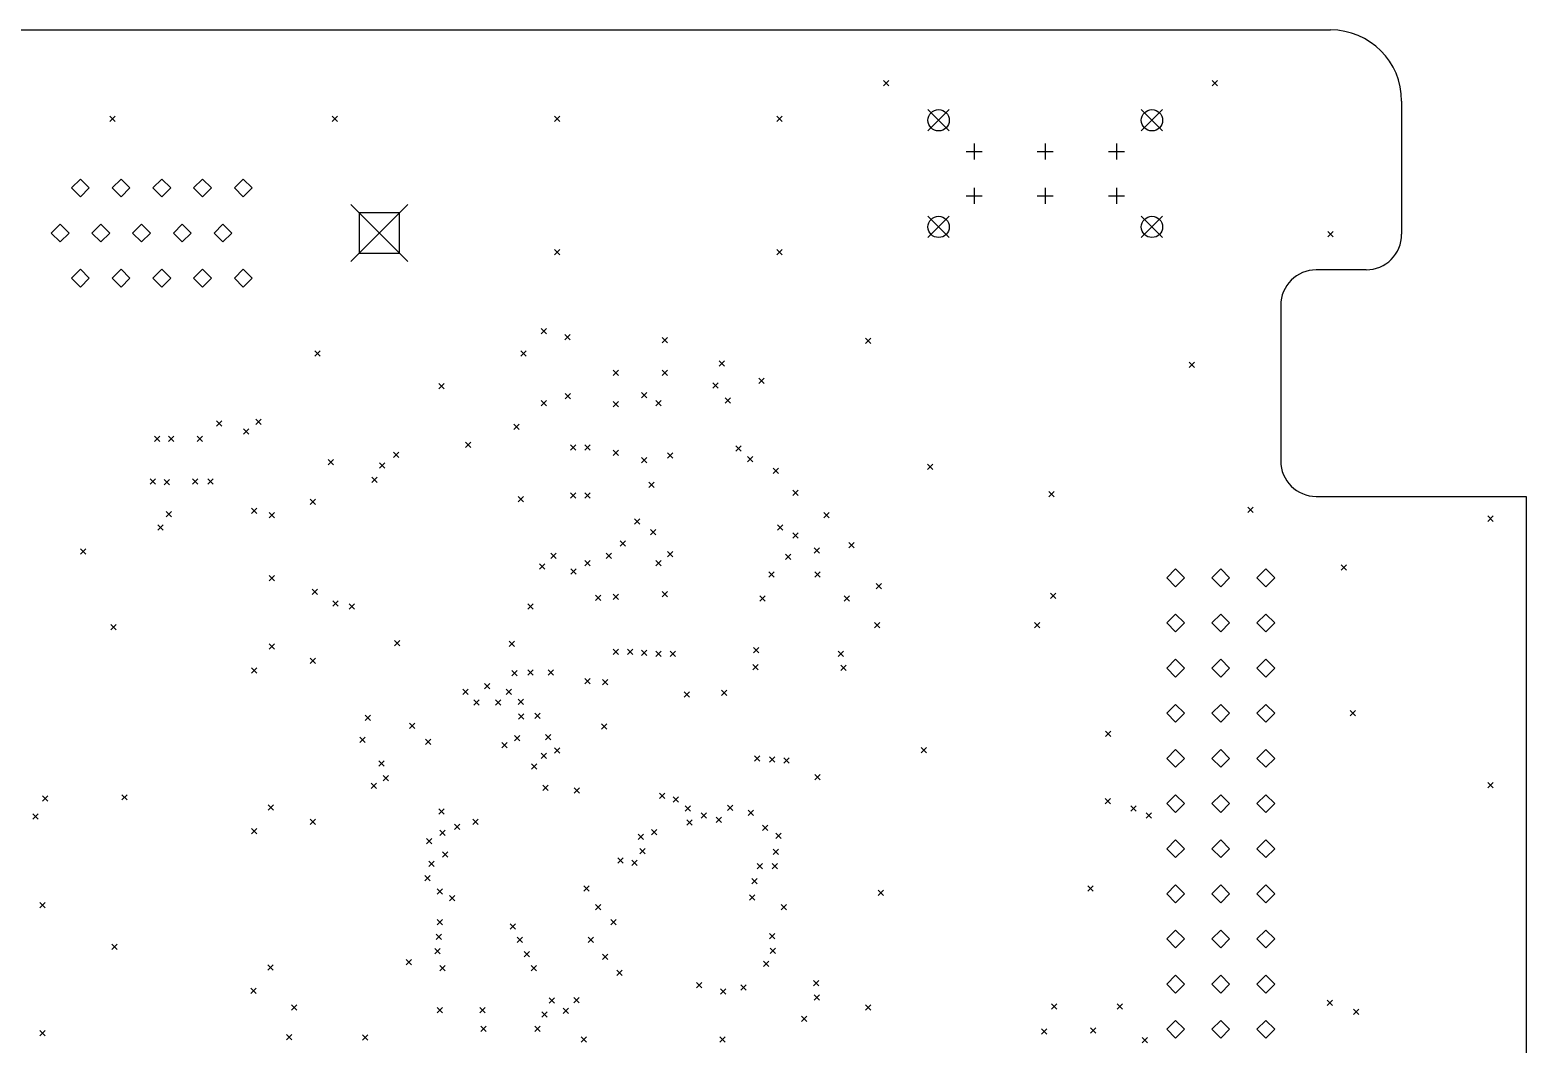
# Model space of a CAD drawing. Extents: x 2.48 to 9.13, y -6.97 to -1.38.
# Drawn here: x 5.821 to 9.134, y -3.625 to -1.378 of the extents above; entities that cross this region are included whole.
import ezdxf

# ---------------------------------------------------------------- set-up
doc = ezdxf.new("R2010")
doc.units = 0
doc.header["$MEASUREMENT"] = 0
doc.layers.add('BLACK', color=7, linetype='CONTINUOUS')

msp = doc.modelspace()

# ---------------------------------------------------------------- linework, layer by layer
at = {"layer": 'BLACK', "linetype": 'CONTINUOUS'}
for p, q in [((2.71654, -1.37795), (8.70079, -1.37795)), ((7.71063, -1.49016), (7.72244, -1.50197)), ((7.72244, -1.49016), (7.71063, -1.50197)), ((8.43898, -1.49016), (8.45079, -1.50197)), ((8.45079, -1.49016), (8.43898, -1.50197)), ((7.80935, -1.55443), (7.85659, -1.60167)), ((7.85659, -1.55443), (7.80935, -1.60167)), ((8.28179, -1.55443), (8.32904, -1.60167)), ((8.32904, -1.55443), (8.28179, -1.60167)), ((8.85827, -1.53543), (8.85827, -1.83071)), ((5.99803, -1.5689), (6.00984, -1.58071)), ((6.00984, -1.5689), (5.99803, -1.58071)), ((6.49016, -1.5689), (6.50197, -1.58071)), ((6.50197, -1.5689), (6.49016, -1.58071)), ((6.98228, -1.5689), (6.99409, -1.58071)), ((6.99409, -1.5689), (6.98228, -1.58071)), ((7.47441, -1.5689), (7.48622, -1.58071)), ((7.48622, -1.5689), (7.47441, -1.58071)), ((7.894, -1.64695), (7.92943, -1.64695)), ((7.91171, -1.62923), (7.91171, -1.66467)), ((8.05148, -1.64695), (8.08691, -1.64695)), ((8.06919, -1.62923), (8.06919, -1.66467)), ((8.20896, -1.64695), (8.24439, -1.64695)), ((8.22667, -1.62923), (8.22667, -1.66467)), ((5.93248, -1.70827), (5.9128, -1.72795)), ((5.95217, -1.72795), (5.93248, -1.70827)), ((6.02264, -1.70827), (6.00295, -1.72795)), ((6.04232, -1.72795), (6.02264, -1.70827)), ((6.1128, -1.70827), (6.09311, -1.72795)), ((6.13248, -1.72795), (6.1128, -1.70827)), ((6.20295, -1.70827), (6.18327, -1.72795)), ((6.22264, -1.72795), (6.20295, -1.70827)), ((6.29311, -1.70827), (6.27343, -1.72795)), ((6.3128, -1.72795), (6.29311, -1.70827)), ((5.9128, -1.72795), (5.93248, -1.74764)), ((5.93248, -1.74764), (5.95217, -1.72795)), ((6.00295, -1.72795), (6.02264, -1.74764)), ((6.02264, -1.74764), (6.04232, -1.72795)), ((6.09311, -1.72795), (6.1128, -1.74764)), ((6.1128, -1.74764), (6.13248, -1.72795)), ((6.18327, -1.72795), (6.20295, -1.74764)), ((6.20295, -1.74764), (6.22264, -1.72795)), ((6.27343, -1.72795), (6.29311, -1.74764)), ((6.29311, -1.74764), (6.3128, -1.72795)), ((7.894, -1.74537), (7.92943, -1.74537)), ((7.91171, -1.72766), (7.91171, -1.76309)), ((8.05148, -1.74537), (8.08691, -1.74537)), ((8.06919, -1.72766), (8.06919, -1.76309)), ((8.20896, -1.74537), (8.24439, -1.74537)), ((8.22667, -1.72766), (8.22667, -1.76309)), ((6.5313, -1.76496), (6.65728, -1.89094)), ((6.65728, -1.76496), (6.5313, -1.89094)), ((6.63883, -1.78341), (6.54975, -1.78341)), ((6.54975, -1.78341), (6.54975, -1.8725)), ((6.63883, -1.8725), (6.63883, -1.78341)), ((5.8876, -1.80827), (5.86791, -1.82795)), ((5.90728, -1.82795), (5.8876, -1.80827)), ((5.97776, -1.80827), (5.95807, -1.82795)), ((5.99744, -1.82795), (5.97776, -1.80827)), ((6.06791, -1.80827), (6.04823, -1.82795)), ((6.0876, -1.82795), (6.06791, -1.80827)), ((6.15807, -1.80827), (6.13839, -1.82795)), ((6.17776, -1.82795), (6.15807, -1.80827)), ((6.24823, -1.80827), (6.22854, -1.82795)), ((6.26791, -1.82795), (6.24823, -1.80827)), ((7.80935, -1.79065), (7.85659, -1.83789)), ((7.85659, -1.79065), (7.80935, -1.83789)), ((8.28179, -1.79065), (8.32904, -1.83789)), ((8.32904, -1.79065), (8.28179, -1.83789)), ((5.86791, -1.82795), (5.8876, -1.84764)), ((5.8876, -1.84764), (5.90728, -1.82795)), ((5.95807, -1.82795), (5.97776, -1.84764)), ((5.97776, -1.84764), (5.99744, -1.82795)), ((6.04823, -1.82795), (6.06791, -1.84764)), ((6.06791, -1.84764), (6.0876, -1.82795)), ((6.13839, -1.82795), (6.15807, -1.84764)), ((6.15807, -1.84764), (6.17776, -1.82795)), ((6.22854, -1.82795), (6.24823, -1.84764)), ((6.24823, -1.84764), (6.26791, -1.82795)), ((8.69488, -1.8248), (8.70669, -1.83661)), ((8.70669, -1.8248), (8.69488, -1.83661)), ((6.54975, -1.8725), (6.63883, -1.8725)), ((6.98228, -1.86417), (6.99409, -1.87598)), ((6.99409, -1.86417), (6.98228, -1.87598)), ((7.47441, -1.86417), (7.48622, -1.87598)), ((7.48622, -1.86417), (7.47441, -1.87598)), ((5.93248, -1.90827), (5.9128, -1.92795)), ((5.95217, -1.92795), (5.93248, -1.90827)), ((6.02264, -1.90827), (6.00295, -1.92795)), ((6.04232, -1.92795), (6.02264, -1.90827)), ((6.1128, -1.90827), (6.09311, -1.92795)), ((6.13248, -1.92795), (6.1128, -1.90827)), ((6.20295, -1.90827), (6.18327, -1.92795)), ((6.22264, -1.92795), (6.20295, -1.90827)), ((6.29311, -1.90827), (6.27343, -1.92795)), ((6.3128, -1.92795), (6.29311, -1.90827)), ((8.77953, -1.90945), (8.66929, -1.90945)), ((5.9128, -1.92795), (5.93248, -1.94764)), ((5.93248, -1.94764), (5.95217, -1.92795)), ((6.00295, -1.92795), (6.02264, -1.94764)), ((6.02264, -1.94764), (6.04232, -1.92795)), ((6.09311, -1.92795), (6.1128, -1.94764)), ((6.1128, -1.94764), (6.13248, -1.92795)), ((6.18327, -1.92795), (6.20295, -1.94764)), ((6.20295, -1.94764), (6.22264, -1.92795)), ((6.27343, -1.92795), (6.29311, -1.94764)), ((6.29311, -1.94764), (6.3128, -1.92795)), ((8.59055, -1.98819), (8.59055, -2.33268)), ((6.95276, -2.03939), (6.96457, -2.0512)), ((6.96457, -2.03939), (6.95276, -2.0512)), ((7.00517, -2.0525), (7.01698, -2.06431)), ((7.01698, -2.0525), (7.00517, -2.06431)), ((7.22047, -2.05906), (7.23228, -2.07087)), ((7.23228, -2.05906), (7.22047, -2.07087)), ((7.67126, -2.06102), (7.68307, -2.07283)), ((7.68307, -2.06102), (7.67126, -2.07283)), ((6.45177, -2.08858), (6.46358, -2.10039)), ((6.46358, -2.08858), (6.45177, -2.10039)), ((6.90748, -2.08858), (6.91929, -2.10039)), ((6.91929, -2.08858), (6.90748, -2.10039)), ((7.34669, -2.11099), (7.3585, -2.1228)), ((7.3585, -2.11099), (7.34669, -2.1228)), ((8.3878, -2.11417), (8.39961, -2.12598)), ((8.39961, -2.11417), (8.3878, -2.12598)), ((7.1122, -2.13189), (7.12402, -2.1437)), ((7.12402, -2.13189), (7.1122, -2.1437)), ((7.22047, -2.13187), (7.23228, -2.14368)), ((7.23228, -2.13187), (7.22047, -2.14368)), ((7.43504, -2.14923), (7.44685, -2.16104)), ((7.44685, -2.14923), (7.43504, -2.16104)), ((6.72638, -2.16142), (6.73819, -2.17323)), ((6.73819, -2.16142), (6.72638, -2.17323)), ((7.00591, -2.18305), (7.01772, -2.19486)), ((7.01772, -2.18305), (7.00591, -2.19486)), ((7.1752, -2.1811), (7.18701, -2.19291)), ((7.18701, -2.1811), (7.1752, -2.19291)), ((7.33268, -2.15945), (7.34449, -2.17126)), ((7.34449, -2.15945), (7.33268, -2.17126)), ((6.95276, -2.19882), (6.96457, -2.21063)), ((6.96457, -2.19882), (6.95276, -2.21063)), ((7.1122, -2.20079), (7.12402, -2.2126)), ((7.12402, -2.20079), (7.1122, -2.2126)), ((7.20669, -2.19882), (7.2185, -2.21063)), ((7.2185, -2.19882), (7.20669, -2.21063)), ((7.36024, -2.19291), (7.37205, -2.20472)), ((7.37205, -2.19291), (7.36024, -2.20472)), ((6.23425, -2.24409), (6.24606, -2.25591)), ((6.24606, -2.24409), (6.23425, -2.25591)), ((6.32087, -2.24006), (6.33268, -2.25187)), ((6.33268, -2.24006), (6.32087, -2.25187)), ((6.89222, -2.25148), (6.90404, -2.26329)), ((6.90404, -2.25148), (6.89222, -2.26329)), ((6.09646, -2.27756), (6.10827, -2.28937)), ((6.10827, -2.27756), (6.09646, -2.28937)), ((6.12795, -2.27758), (6.13976, -2.28939)), ((6.13976, -2.27758), (6.12795, -2.28939)), ((6.19096, -2.27758), (6.20278, -2.28939)), ((6.20278, -2.27758), (6.19096, -2.28939)), ((6.29331, -2.26181), (6.30512, -2.27362)), ((6.30512, -2.26181), (6.29331, -2.27362)), ((6.62598, -2.31299), (6.6378, -2.3248)), ((6.6378, -2.31299), (6.62598, -2.3248)), ((6.78543, -2.29134), (6.79724, -2.30315)), ((6.79724, -2.29134), (6.78543, -2.30315)), ((7.01772, -2.29724), (7.02953, -2.30906)), ((7.02953, -2.29724), (7.01772, -2.30906)), ((7.04919, -2.29724), (7.061, -2.30906)), ((7.061, -2.29724), (7.04919, -2.30906)), ((7.1122, -2.30906), (7.12402, -2.32087)), ((7.12402, -2.30906), (7.1122, -2.32087)), ((7.23228, -2.31496), (7.24409, -2.32677)), ((7.24409, -2.31496), (7.23228, -2.32677)), ((7.38386, -2.29921), (7.39567, -2.31102)), ((7.39567, -2.29921), (7.38386, -2.31102)), ((6.4813, -2.32972), (6.49311, -2.34154)), ((6.49311, -2.32972), (6.4813, -2.34154)), ((6.59449, -2.33661), (6.6063, -2.34843)), ((6.6063, -2.33661), (6.59449, -2.34843)), ((7.1752, -2.32482), (7.18701, -2.33663)), ((7.18701, -2.32482), (7.1752, -2.33663)), ((7.40945, -2.32281), (7.42126, -2.33463)), ((7.42126, -2.32281), (7.40945, -2.33463)), ((7.46645, -2.34851), (7.47826, -2.36032)), ((7.47826, -2.34851), (7.46645, -2.36032)), ((7.80807, -2.33957), (7.81988, -2.35138)), ((7.81988, -2.33957), (7.80807, -2.35138)), ((6.0867, -2.37205), (6.09851, -2.38386)), ((6.09851, -2.37205), (6.0867, -2.38386)), ((6.11811, -2.37402), (6.12992, -2.38583)), ((6.12992, -2.37402), (6.11811, -2.38583)), ((6.1811, -2.37205), (6.19291, -2.38386)), ((6.19291, -2.37205), (6.1811, -2.38386)), ((6.21457, -2.37205), (6.22638, -2.38386)), ((6.22638, -2.37205), (6.21457, -2.38386)), ((6.57779, -2.36906), (6.58961, -2.38087)), ((6.58961, -2.36906), (6.57779, -2.38087)), ((7.19094, -2.37992), (7.20276, -2.39173)), ((7.20276, -2.37992), (7.19094, -2.39173)), ((6.44094, -2.41732), (6.45276, -2.42913)), ((6.45276, -2.41732), (6.44094, -2.42913)), ((6.90157, -2.41142), (6.91339, -2.42323)), ((6.91339, -2.41142), (6.90157, -2.42323)), ((7.01772, -2.40352), (7.02953, -2.41533)), ((7.02953, -2.40352), (7.01772, -2.41533)), ((7.04919, -2.40352), (7.061, -2.41533)), ((7.061, -2.40352), (7.04919, -2.41533)), ((7.50984, -2.39764), (7.52165, -2.40945)), ((7.52165, -2.39764), (7.50984, -2.40945)), ((8.077, -2.40081), (8.08881, -2.41262)), ((8.08881, -2.40081), (8.077, -2.41262)), ((8.66929, -2.41142), (9.13386, -2.41142)), ((9.13386, -2.41142), (9.13386, -4.87205)), ((6.12215, -2.4449), (6.13396, -2.45671)), ((6.13396, -2.4449), (6.12215, -2.45671)), ((6.31102, -2.43701), (6.32283, -2.44882)), ((6.32283, -2.43701), (6.31102, -2.44882)), ((6.35039, -2.44685), (6.3622, -2.45866)), ((6.3622, -2.44685), (6.35039, -2.45866)), ((7.57874, -2.44685), (7.59055, -2.45866)), ((7.59055, -2.44685), (7.57874, -2.45866)), ((8.51772, -2.43504), (8.52953, -2.44685)), ((8.52953, -2.43504), (8.51772, -2.44685)), ((6.10433, -2.47441), (6.11614, -2.48622)), ((6.11614, -2.47441), (6.10433, -2.48622)), ((7.15945, -2.46067), (7.17126, -2.47248)), ((7.17126, -2.46067), (7.15945, -2.47248)), ((7.1949, -2.48427), (7.20671, -2.49608)), ((7.20671, -2.48427), (7.1949, -2.49608)), ((7.47638, -2.47441), (7.48819, -2.48622)), ((7.48819, -2.47441), (7.47638, -2.48622)), ((9.04921, -2.45472), (9.06102, -2.46654)), ((9.06102, -2.45472), (9.04921, -2.46654)), ((7.12795, -2.50984), (7.13976, -2.52165)), ((7.13976, -2.50984), (7.12795, -2.52165)), ((7.50986, -2.49208), (7.52167, -2.50389)), ((7.52167, -2.49208), (7.50986, -2.50389)), ((7.63386, -2.51378), (7.64567, -2.52559)), ((7.64567, -2.51378), (7.63386, -2.52559)), ((5.93307, -2.52756), (5.94488, -2.53937)), ((5.94488, -2.52756), (5.93307, -2.53937)), ((6.97441, -2.5374), (6.98622, -2.54921)), ((6.98622, -2.5374), (6.97441, -2.54921)), ((7.09646, -2.5374), (7.10827, -2.54921)), ((7.10827, -2.5374), (7.09646, -2.54921)), ((7.23224, -2.533), (7.24406, -2.54481)), ((7.24406, -2.533), (7.23224, -2.54481)), ((7.49409, -2.53937), (7.50591, -2.55118)), ((7.50591, -2.53937), (7.49409, -2.55118)), ((7.55707, -2.52559), (7.56888, -2.5374)), ((7.56888, -2.52559), (7.55707, -2.5374)), ((6.94882, -2.56102), (6.96063, -2.57283)), ((6.96063, -2.56102), (6.94882, -2.57283)), ((7.01866, -2.57181), (7.03047, -2.58362)), ((7.03047, -2.57181), (7.01866, -2.58362)), ((7.04921, -2.55311), (7.06102, -2.56492)), ((7.06102, -2.55311), (7.04921, -2.56492)), ((7.20669, -2.55315), (7.2185, -2.56496)), ((7.2185, -2.55315), (7.20669, -2.56496)), ((7.45669, -2.57874), (7.4685, -2.59055)), ((7.4685, -2.57874), (7.45669, -2.59055)), ((7.55906, -2.57874), (7.57087, -2.59055)), ((7.57087, -2.57874), (7.55906, -2.59055)), ((8.35768, -2.57205), (8.33799, -2.59173)), ((8.37736, -2.59173), (8.35768, -2.57205)), ((8.45768, -2.57205), (8.43799, -2.59173)), ((8.47736, -2.59173), (8.45768, -2.57205)), ((8.55768, -2.57205), (8.53799, -2.59173)), ((8.57736, -2.59173), (8.55768, -2.57205)), ((8.72441, -2.56299), (8.73622, -2.5748)), ((8.73622, -2.56299), (8.72441, -2.5748)), ((6.35039, -2.58661), (6.3622, -2.59843)), ((6.3622, -2.58661), (6.35039, -2.59843)), ((6.44587, -2.61713), (6.45768, -2.62894)), ((6.45768, -2.61713), (6.44587, -2.62894)), ((7.69488, -2.60433), (7.70669, -2.61614)), ((7.70669, -2.60433), (7.69488, -2.61614)), ((8.33799, -2.59173), (8.35768, -2.61142)), ((8.35768, -2.61142), (8.37736, -2.59173)), ((8.43799, -2.59173), (8.45768, -2.61142)), ((8.45768, -2.61142), (8.47736, -2.59173)), ((8.53799, -2.59173), (8.55768, -2.61142)), ((8.55768, -2.61142), (8.57736, -2.59173)), ((6.49114, -2.64272), (6.50295, -2.65453)), ((6.50295, -2.64272), (6.49114, -2.65453)), ((6.52756, -2.64961), (6.53937, -2.66142)), ((6.53937, -2.64961), (6.52756, -2.66142)), ((6.92323, -2.64961), (6.93504, -2.66142)), ((6.93504, -2.64961), (6.92323, -2.66142)), ((7.07283, -2.6299), (7.08465, -2.64171)), ((7.08465, -2.6299), (7.07283, -2.64171)), ((7.1122, -2.62795), (7.12402, -2.63976)), ((7.12402, -2.62795), (7.1122, -2.63976)), ((7.22047, -2.62205), (7.23228, -2.63386)), ((7.23228, -2.62205), (7.22047, -2.63386)), ((7.43701, -2.63189), (7.44882, -2.6437)), ((7.44882, -2.63189), (7.43701, -2.6437)), ((7.62402, -2.63189), (7.63583, -2.6437)), ((7.63583, -2.63189), (7.62402, -2.6437)), ((8.08071, -2.62598), (8.09252, -2.6378)), ((8.09252, -2.62598), (8.08071, -2.6378)), ((8.35768, -2.67205), (8.33799, -2.69173)), ((8.37736, -2.69173), (8.35768, -2.67205)), ((8.45768, -2.67205), (8.43799, -2.69173)), ((8.47736, -2.69173), (8.45768, -2.67205)), ((8.55768, -2.67205), (8.53799, -2.69173)), ((8.57736, -2.69173), (8.55768, -2.67205)), ((6, -2.69488), (6.01181, -2.70669)), ((6.01181, -2.69488), (6, -2.70669)), ((7.69094, -2.69094), (7.70276, -2.70276)), ((7.70276, -2.69094), (7.69094, -2.70276)), ((8.04528, -2.69094), (8.05709, -2.70276)), ((8.05709, -2.69094), (8.04528, -2.70276)), ((8.33799, -2.69173), (8.35768, -2.71142)), ((8.35768, -2.71142), (8.37736, -2.69173)), ((8.43799, -2.69173), (8.45768, -2.71142)), ((8.45768, -2.71142), (8.47736, -2.69173)), ((8.53799, -2.69173), (8.55768, -2.71142)), ((8.55768, -2.71142), (8.57736, -2.69173)), ((6.35039, -2.73819), (6.3622, -2.75)), ((6.3622, -2.73819), (6.35039, -2.75)), ((6.62795, -2.73031), (6.63976, -2.74213)), ((6.63976, -2.73031), (6.62795, -2.74213)), ((6.88189, -2.73228), (6.8937, -2.7441)), ((6.8937, -2.73228), (6.88189, -2.7441)), ((7.11229, -2.74987), (7.12411, -2.76169)), ((7.12411, -2.74987), (7.11229, -2.76169)), ((7.14379, -2.74987), (7.1556, -2.76169)), ((7.1556, -2.74987), (7.14379, -2.76169)), ((7.42323, -2.74606), (7.43504, -2.75787)), ((7.43504, -2.74606), (7.42323, -2.75787)), ((6.44094, -2.76969), (6.45276, -2.7815)), ((6.45276, -2.76969), (6.44094, -2.7815)), ((7.1752, -2.75197), (7.18701, -2.76378)), ((7.18701, -2.75197), (7.1752, -2.76378)), ((7.20669, -2.75394), (7.2185, -2.76575)), ((7.2185, -2.75394), (7.20669, -2.76575)), ((7.23819, -2.75394), (7.25, -2.76575)), ((7.25, -2.75394), (7.23819, -2.76575)), ((7.61051, -2.75446), (7.62233, -2.76627)), ((7.62233, -2.75446), (7.61051, -2.76627)), ((8.35768, -2.77205), (8.33799, -2.79173)), ((8.37736, -2.79173), (8.35768, -2.77205)), ((8.45768, -2.77205), (8.43799, -2.79173)), ((8.47736, -2.79173), (8.45768, -2.77205)), ((8.55768, -2.77205), (8.53799, -2.79173)), ((8.57736, -2.79173), (8.55768, -2.77205)), ((6.31102, -2.79134), (6.32283, -2.80315)), ((6.32283, -2.79134), (6.31102, -2.80315)), ((6.8878, -2.79724), (6.89961, -2.80906)), ((6.89961, -2.79724), (6.8878, -2.80906)), ((6.92323, -2.79528), (6.93504, -2.80709)), ((6.93504, -2.79528), (6.92323, -2.80709)), ((6.96854, -2.79522), (6.98035, -2.80703)), ((6.98035, -2.79522), (6.96854, -2.80703)), ((7.04921, -2.81496), (7.06102, -2.82677)), ((7.06102, -2.81496), (7.04921, -2.82677)), ((7.42126, -2.78346), (7.43307, -2.79528)), ((7.43307, -2.78346), (7.42126, -2.79528)), ((7.61614, -2.78543), (7.62795, -2.79724)), ((7.62795, -2.78543), (7.61614, -2.79724)), ((8.33799, -2.79173), (8.35768, -2.81142)), ((8.35768, -2.81142), (8.37736, -2.79173)), ((8.43799, -2.79173), (8.45768, -2.81142)), ((8.45768, -2.81142), (8.47736, -2.79173)), ((8.53799, -2.79173), (8.55768, -2.81142)), ((8.55768, -2.81142), (8.57736, -2.79173)), ((6.77953, -2.83858), (6.79134, -2.85039)), ((6.79134, -2.83858), (6.77953, -2.85039)), ((6.82704, -2.82558), (6.83885, -2.83739)), ((6.83885, -2.82558), (6.82704, -2.83739)), ((6.87502, -2.83858), (6.88683, -2.85039)), ((6.88683, -2.83858), (6.87502, -2.85039)), ((7.08869, -2.81693), (7.1005, -2.82874)), ((7.1005, -2.81693), (7.08869, -2.82874)), ((7.26969, -2.84449), (7.2815, -2.8563)), ((7.2815, -2.84449), (7.26969, -2.8563)), ((7.35236, -2.84055), (7.36417, -2.85236)), ((7.36417, -2.84055), (7.35236, -2.85236)), ((6.80344, -2.86207), (6.81525, -2.87388)), ((6.81525, -2.86207), (6.80344, -2.87388)), ((6.85142, -2.86207), (6.86323, -2.87388)), ((6.86323, -2.86207), (6.85142, -2.87388)), ((6.90157, -2.86024), (6.91339, -2.87205)), ((6.91339, -2.86024), (6.90157, -2.87205)), ((8.35768, -2.87205), (8.33799, -2.89173)), ((8.37736, -2.89173), (8.35768, -2.87205)), ((8.45768, -2.87205), (8.43799, -2.89173)), ((8.47736, -2.89173), (8.45768, -2.87205)), ((8.55768, -2.87205), (8.53799, -2.89173)), ((8.57736, -2.89173), (8.55768, -2.87205)), ((6.56299, -2.89567), (6.5748, -2.90748)), ((6.5748, -2.89567), (6.56299, -2.90748)), ((6.66142, -2.91339), (6.67323, -2.9252)), ((6.67323, -2.91339), (6.66142, -2.9252)), ((6.90252, -2.89267), (6.91433, -2.90448)), ((6.91433, -2.89267), (6.90252, -2.90448)), ((6.93889, -2.89166), (6.9507, -2.90347)), ((6.9507, -2.89166), (6.93889, -2.90347)), ((7.08677, -2.91512), (7.09858, -2.92693)), ((7.09858, -2.91512), (7.08677, -2.92693)), ((8.33799, -2.89173), (8.35768, -2.91142)), ((8.35768, -2.91142), (8.37736, -2.89173)), ((8.43799, -2.89173), (8.45768, -2.91142)), ((8.45768, -2.91142), (8.47736, -2.89173)), ((8.53799, -2.89173), (8.55768, -2.91142)), ((8.55768, -2.91142), (8.57736, -2.89173)), ((8.74409, -2.88583), (8.75591, -2.89764)), ((8.75591, -2.88583), (8.74409, -2.89764)), ((6.55118, -2.94488), (6.56299, -2.95669)), ((6.56299, -2.94488), (6.55118, -2.95669)), ((6.8937, -2.94073), (6.90551, -2.95255)), ((6.90551, -2.94073), (6.8937, -2.95255)), ((6.9626, -2.93896), (6.97441, -2.95077)), ((6.97441, -2.93896), (6.9626, -2.95077)), ((8.20276, -2.9311), (8.21457, -2.94291)), ((8.21457, -2.9311), (8.20276, -2.94291)), ((6.69685, -2.94882), (6.70866, -2.96063)), ((6.70866, -2.94882), (6.69685, -2.96063)), ((6.86605, -2.95669), (6.87786, -2.9685)), ((6.87786, -2.95669), (6.86605, -2.9685)), ((6.95276, -2.98031), (6.96457, -2.99213)), ((6.96457, -2.98031), (6.95276, -2.99213)), ((6.98228, -2.96837), (6.99409, -2.98018)), ((6.99409, -2.96837), (6.98228, -2.98018)), ((7.79409, -2.96739), (7.80591, -2.9792)), ((7.80591, -2.96739), (7.79409, -2.9792)), ((8.35768, -2.97205), (8.33799, -2.99173)), ((8.37736, -2.99173), (8.35768, -2.97205)), ((8.45768, -2.97205), (8.43799, -2.99173)), ((8.47736, -2.99173), (8.45768, -2.97205)), ((8.55768, -2.97205), (8.53799, -2.99173)), ((8.57736, -2.99173), (8.55768, -2.97205)), ((6.59325, -2.9973), (6.60506, -3.00911)), ((6.60506, -2.9973), (6.59325, -3.00911)), ((6.9311, -3.00394), (6.94291, -3.01575)), ((6.94291, -3.00394), (6.9311, -3.01575)), ((7.4252, -2.98622), (7.43701, -2.99803)), ((7.43701, -2.98622), (7.4252, -2.99803)), ((7.45866, -2.98819), (7.47047, -3)), ((7.47047, -2.98819), (7.45866, -3)), ((7.49016, -2.99016), (7.50197, -3.00197)), ((7.50197, -2.99016), (7.49016, -3.00197)), ((8.33799, -2.99173), (8.35768, -3.01142)), ((8.35768, -3.01142), (8.37736, -2.99173)), ((8.43799, -2.99173), (8.45768, -3.01142)), ((8.45768, -3.01142), (8.47736, -2.99173)), ((8.53799, -2.99173), (8.55768, -3.01142)), ((8.55768, -3.01142), (8.57736, -2.99173)), ((6.57654, -3.04639), (6.58835, -3.0582)), ((6.58835, -3.04639), (6.57654, -3.0582)), ((6.60292, -3.02921), (6.61473, -3.04102)), ((6.61473, -3.02921), (6.60292, -3.04102)), ((7.55906, -3.02756), (7.57087, -3.03937)), ((7.57087, -3.02756), (7.55906, -3.03937)), ((9.04921, -3.04528), (9.06102, -3.05709)), ((9.06102, -3.04528), (9.04921, -3.05709)), ((5.84856, -3.07494), (5.86038, -3.08675)), ((5.86038, -3.07494), (5.84856, -3.08675)), ((6.02401, -3.07202), (6.03582, -3.08383)), ((6.03582, -3.07202), (6.02401, -3.08383)), ((6.95669, -3.05118), (6.9685, -3.06299)), ((6.9685, -3.05118), (6.95669, -3.06299)), ((7.02578, -3.05709), (7.03759, -3.0689)), ((7.03759, -3.05709), (7.02578, -3.0689)), ((7.21476, -3.0689), (7.22657, -3.08071)), ((7.22657, -3.0689), (7.21476, -3.08071)), ((7.24516, -3.07706), (7.25697, -3.08887)), ((7.25697, -3.07706), (7.24516, -3.08887)), ((8.20177, -3.08077), (8.21358, -3.09258)), ((8.21358, -3.08077), (8.20177, -3.09258)), ((8.35768, -3.07205), (8.33799, -3.09173)), ((8.37736, -3.09173), (8.35768, -3.07205)), ((8.45768, -3.07205), (8.43799, -3.09173)), ((8.47736, -3.09173), (8.45768, -3.07205)), ((8.55768, -3.07205), (8.53799, -3.09173)), ((8.57736, -3.09173), (8.55768, -3.07205)), ((5.82708, -3.11425), (5.83889, -3.12606)), ((5.83889, -3.11425), (5.82708, -3.12606)), ((6.34843, -3.09449), (6.36024, -3.1063)), ((6.36024, -3.09449), (6.34843, -3.1063)), ((6.72638, -3.10371), (6.73819, -3.11553)), ((6.73819, -3.10371), (6.72638, -3.11553)), ((7.27165, -3.09646), (7.28346, -3.10827)), ((7.28346, -3.09646), (7.27165, -3.10827)), ((7.30709, -3.1122), (7.3189, -3.12402)), ((7.3189, -3.1122), (7.30709, -3.12402)), ((7.3651, -3.09544), (7.37692, -3.10725)), ((7.37692, -3.09544), (7.3651, -3.10725)), ((7.41142, -3.10628), (7.42323, -3.11809)), ((7.42323, -3.10628), (7.41142, -3.11809)), ((8.25886, -3.0965), (8.27067, -3.10831)), ((8.27067, -3.0965), (8.25886, -3.10831)), ((8.29232, -3.11222), (8.30413, -3.12404)), ((8.30413, -3.11222), (8.29232, -3.12404)), ((8.33799, -3.09173), (8.35768, -3.11142)), ((8.35768, -3.11142), (8.37736, -3.09173)), ((8.43799, -3.09173), (8.45768, -3.11142)), ((8.45768, -3.11142), (8.47736, -3.09173)), ((8.53799, -3.09173), (8.55768, -3.11142)), ((8.55768, -3.11142), (8.57736, -3.09173)), ((6.31102, -3.14663), (6.32283, -3.15844)), ((6.32283, -3.14663), (6.31102, -3.15844)), ((6.44094, -3.12598), (6.45276, -3.1378)), ((6.45276, -3.12598), (6.44094, -3.1378)), ((6.76059, -3.13773), (6.7724, -3.14954)), ((6.7724, -3.13773), (6.76059, -3.14954)), ((6.80118, -3.12598), (6.81299, -3.1378)), ((6.81299, -3.12598), (6.80118, -3.1378)), ((7.2755, -3.12795), (7.28731, -3.13976)), ((7.28731, -3.12795), (7.2755, -3.13976)), ((7.34055, -3.12205), (7.35236, -3.13386)), ((7.35236, -3.12205), (7.34055, -3.13386)), ((7.44291, -3.13976), (7.45472, -3.15157)), ((7.45472, -3.13976), (7.44291, -3.15157)), ((6.69882, -3.16929), (6.71063, -3.1811)), ((6.71063, -3.16929), (6.69882, -3.1811)), ((6.7287, -3.15092), (6.74051, -3.16273)), ((6.74051, -3.15092), (6.7287, -3.16273)), ((7.16728, -3.15972), (7.1791, -3.17153)), ((7.1791, -3.15972), (7.16728, -3.17153)), ((7.19684, -3.14889), (7.20865, -3.1607)), ((7.20865, -3.14889), (7.19684, -3.1607)), ((7.47248, -3.15748), (7.48429, -3.16929)), ((7.48429, -3.15748), (7.47248, -3.16929)), ((8.35768, -3.17205), (8.33799, -3.19173)), ((8.37736, -3.19173), (8.35768, -3.17205)), ((8.45768, -3.17205), (8.43799, -3.19173)), ((8.47736, -3.19173), (8.45768, -3.17205)), ((8.55768, -3.17205), (8.53799, -3.19173)), ((8.57736, -3.19173), (8.55768, -3.17205)), ((6.73452, -3.19855), (6.74633, -3.21036)), ((6.74633, -3.19855), (6.73452, -3.21036)), ((7.12261, -3.21173), (7.13442, -3.22354)), ((7.13442, -3.21173), (7.12261, -3.22354)), ((7.17124, -3.19094), (7.18305, -3.20276)), ((7.18305, -3.19094), (7.17124, -3.20276)), ((7.46654, -3.19291), (7.47835, -3.20472)), ((7.47835, -3.19291), (7.46654, -3.20472)), ((8.33799, -3.19173), (8.35768, -3.21142)), ((8.35768, -3.21142), (8.37736, -3.19173)), ((8.43799, -3.19173), (8.45768, -3.21142)), ((8.45768, -3.21142), (8.47736, -3.19173)), ((8.53799, -3.19173), (8.55768, -3.21142)), ((8.55768, -3.21142), (8.57736, -3.19173)), ((6.70414, -3.21953), (6.71595, -3.23134)), ((6.71595, -3.21953), (6.70414, -3.23134)), ((7.15364, -3.21704), (7.16545, -3.22885)), ((7.16545, -3.21704), (7.15364, -3.22885)), ((7.43096, -3.22427), (7.44277, -3.23608)), ((7.44277, -3.22427), (7.43096, -3.23608)), ((7.46457, -3.22441), (7.47638, -3.23622)), ((7.47638, -3.22441), (7.46457, -3.23622)), ((6.69488, -3.251), (6.70669, -3.26281)), ((6.70669, -3.251), (6.69488, -3.26281)), ((7.04724, -3.27362), (7.05906, -3.28543)), ((7.05906, -3.27362), (7.04724, -3.28543)), ((7.41948, -3.258), (7.43129, -3.26981)), ((7.43129, -3.258), (7.41948, -3.26981)), ((8.16339, -3.27362), (8.1752, -3.28543)), ((8.1752, -3.27362), (8.16339, -3.28543)), ((8.35768, -3.27205), (8.33799, -3.29173)), ((8.37736, -3.29173), (8.35768, -3.27205)), ((8.45768, -3.27205), (8.43799, -3.29173)), ((8.47736, -3.29173), (8.45768, -3.27205)), ((8.55768, -3.27205), (8.53799, -3.29173)), ((8.57736, -3.29173), (8.55768, -3.27205)), ((5.84252, -3.31102), (5.85433, -3.32283)), ((5.85433, -3.31102), (5.84252, -3.32283)), ((6.72231, -3.28028), (6.73412, -3.29209)), ((6.73412, -3.28028), (6.72231, -3.29209)), ((6.75, -3.29526), (6.76181, -3.30707)), ((6.76181, -3.29526), (6.75, -3.30707)), ((7.41451, -3.29412), (7.42632, -3.30593)), ((7.42632, -3.29412), (7.41451, -3.30593)), ((7.69882, -3.28346), (7.71063, -3.29528)), ((7.71063, -3.28346), (7.69882, -3.29528)), ((8.33799, -3.29173), (8.35768, -3.31142)), ((8.35768, -3.31142), (8.37736, -3.29173)), ((8.43799, -3.29173), (8.45768, -3.31142)), ((8.45768, -3.31142), (8.47736, -3.29173)), ((8.53799, -3.29173), (8.55768, -3.31142)), ((8.55768, -3.31142), (8.57736, -3.29173)), ((7.07281, -3.31496), (7.08463, -3.32677)), ((7.08463, -3.31496), (7.07281, -3.32677)), ((7.48427, -3.31496), (7.49608, -3.32677)), ((7.49608, -3.31496), (7.48427, -3.32677)), ((6.72244, -3.34843), (6.73425, -3.36024)), ((6.73425, -3.34843), (6.72244, -3.36024)), ((6.88384, -3.35827), (6.89565, -3.37008)), ((6.89565, -3.35827), (6.88384, -3.37008)), ((7.10739, -3.34843), (7.1192, -3.36024)), ((7.1192, -3.34843), (7.10739, -3.36024)), ((8.35768, -3.37205), (8.33799, -3.39173)), ((8.37736, -3.39173), (8.35768, -3.37205)), ((8.45768, -3.37205), (8.43799, -3.39173)), ((8.47736, -3.39173), (8.45768, -3.37205)), ((8.55768, -3.37205), (8.53799, -3.39173)), ((8.57736, -3.39173), (8.55768, -3.37205)), ((6.00197, -3.40354), (6.01378, -3.41535)), ((6.01378, -3.40354), (6.00197, -3.41535)), ((6.71729, -3.41249), (6.7291, -3.4243)), ((6.7291, -3.41249), (6.71729, -3.4243)), ((6.72036, -3.38116), (6.73217, -3.39297)), ((6.73217, -3.38116), (6.72036, -3.39297)), ((6.89957, -3.3878), (6.91138, -3.39961)), ((6.91138, -3.3878), (6.89957, -3.39961)), ((7.05688, -3.3878), (7.06869, -3.39961)), ((7.06869, -3.3878), (7.05688, -3.39961)), ((7.45866, -3.37992), (7.47047, -3.39173)), ((7.47047, -3.37992), (7.45866, -3.39173)), ((7.46027, -3.41169), (7.47208, -3.4235)), ((7.47208, -3.41169), (7.46027, -3.4235)), ((8.33799, -3.39173), (8.35768, -3.41142)), ((8.35768, -3.41142), (8.37736, -3.39173)), ((8.43799, -3.39173), (8.45768, -3.41142)), ((8.45768, -3.41142), (8.47736, -3.39173)), ((8.53799, -3.39173), (8.55768, -3.41142)), ((8.55768, -3.41142), (8.57736, -3.39173)), ((6.65354, -3.43701), (6.66535, -3.44882)), ((6.66535, -3.43701), (6.65354, -3.44882)), ((6.9153, -3.41929), (6.92711, -3.4311)), ((6.92711, -3.41929), (6.9153, -3.4311)), ((7.08858, -3.4252), (7.10039, -3.43701)), ((7.10039, -3.4252), (7.08858, -3.43701)), ((7.44482, -3.44091), (7.45664, -3.45272)), ((7.45664, -3.44091), (7.44482, -3.45272)), ((6.34744, -3.44882), (6.35925, -3.46063)), ((6.35925, -3.44882), (6.34744, -3.46063)), ((6.72839, -3.45079), (6.7402, -3.4626)), ((6.7402, -3.45079), (6.72839, -3.4626)), ((6.93103, -3.45079), (6.94284, -3.4626)), ((6.94284, -3.45079), (6.93103, -3.4626)), ((7.12011, -3.4606), (7.13192, -3.47241)), ((7.13192, -3.4606), (7.12011, -3.47241)), ((8.35768, -3.47205), (8.33799, -3.49173)), ((8.37736, -3.49173), (8.35768, -3.47205)), ((8.45768, -3.47205), (8.43799, -3.49173)), ((8.47736, -3.49173), (8.45768, -3.47205)), ((8.55768, -3.47205), (8.53799, -3.49173)), ((8.57736, -3.49173), (8.55768, -3.47205)), ((6.31004, -3.50096), (6.32185, -3.51278)), ((6.32185, -3.50096), (6.31004, -3.51278)), ((7.29709, -3.48819), (7.3089, -3.5)), ((7.3089, -3.48819), (7.29709, -3.5)), ((7.34994, -3.50228), (7.36175, -3.5141)), ((7.36175, -3.50228), (7.34994, -3.5141)), ((7.39464, -3.49309), (7.40645, -3.5049)), ((7.40645, -3.49309), (7.39464, -3.5049)), ((7.55614, -3.48332), (7.56795, -3.49513)), ((7.56795, -3.48332), (7.55614, -3.49513)), ((8.33799, -3.49173), (8.35768, -3.51142)), ((8.35768, -3.51142), (8.37736, -3.49173)), ((8.43799, -3.49173), (8.45768, -3.51142)), ((8.45768, -3.51142), (8.47736, -3.49173)), ((8.53799, -3.49173), (8.55768, -3.51142)), ((8.55768, -3.51142), (8.57736, -3.49173)), ((6.39961, -3.5374), (6.41142, -3.54921)), ((6.41142, -3.5374), (6.39961, -3.54921)), ((6.72244, -3.54331), (6.73425, -3.55512)), ((6.73425, -3.54331), (6.72244, -3.55512)), ((6.81693, -3.54331), (6.82874, -3.55512)), ((6.82874, -3.54331), (6.81693, -3.55512)), ((6.97034, -3.5224), (6.98215, -3.53421)), ((6.98215, -3.5224), (6.97034, -3.53421)), ((7.02542, -3.52164), (7.03723, -3.53345)), ((7.03723, -3.52164), (7.02542, -3.53345)), ((7.55709, -3.51575), (7.5689, -3.52756)), ((7.5689, -3.51575), (7.55709, -3.52756)), ((7.67126, -3.5374), (7.68307, -3.54921)), ((7.68307, -3.5374), (7.67126, -3.54921)), ((8.08268, -3.53543), (8.09449, -3.54724)), ((8.09449, -3.53543), (8.08268, -3.54724)), ((8.22835, -3.53543), (8.24016, -3.54724)), ((8.24016, -3.53543), (8.22835, -3.54724)), ((8.69317, -3.52731), (8.70498, -3.53912)), ((8.70498, -3.52731), (8.69317, -3.53912)), ((6.95461, -3.55315), (6.96642, -3.56496)), ((6.96642, -3.55315), (6.95461, -3.56496)), ((7.00185, -3.54524), (7.01366, -3.55705)), ((7.01366, -3.54524), (7.00185, -3.55705)), ((7.52953, -3.56299), (7.54134, -3.5748)), ((7.54134, -3.56299), (7.52953, -3.5748)), ((8.35768, -3.57205), (8.33799, -3.59173)), ((8.37736, -3.59173), (8.35768, -3.57205)), ((8.45768, -3.57205), (8.43799, -3.59173)), ((8.47736, -3.59173), (8.45768, -3.57205)), ((8.55768, -3.57205), (8.53799, -3.59173)), ((8.57736, -3.59173), (8.55768, -3.57205)), ((8.75197, -3.54724), (8.76378, -3.55906)), ((8.76378, -3.54724), (8.75197, -3.55906)), ((5.84252, -3.59449), (5.85433, -3.6063)), ((5.85433, -3.59449), (5.84252, -3.6063)), ((6.38878, -3.60335), (6.40059, -3.61516)), ((6.40059, -3.60335), (6.38878, -3.61516)), ((6.55709, -3.60433), (6.5689, -3.61614)), ((6.5689, -3.60433), (6.55709, -3.61614)), ((6.8189, -3.58465), (6.83071, -3.59646)), ((6.83071, -3.58465), (6.8189, -3.59646)), ((6.93888, -3.58465), (6.95069, -3.59646)), ((6.95069, -3.58465), (6.93888, -3.59646)), ((7.04115, -3.6088), (7.05296, -3.62061)), ((7.05296, -3.6088), (7.04115, -3.62061)), ((7.34873, -3.60827), (7.36054, -3.62008)), ((7.36054, -3.60827), (7.34873, -3.62008)), ((8.06102, -3.59055), (8.07283, -3.60236)), ((8.07283, -3.59055), (8.06102, -3.60236)), ((8.16929, -3.58858), (8.1811, -3.60039)), ((8.1811, -3.58858), (8.16929, -3.60039)), ((8.28346, -3.61024), (8.29528, -3.62205)), ((8.29528, -3.61024), (8.28346, -3.62205)), ((8.33799, -3.59173), (8.35768, -3.61142)), ((8.35768, -3.61142), (8.37736, -3.59173)), ((8.43799, -3.59173), (8.45768, -3.61142)), ((8.45768, -3.61142), (8.47736, -3.59173)), ((8.53799, -3.59173), (8.55768, -3.61142)), ((8.55768, -3.61142), (8.57736, -3.59173))]:
    msp.add_line(p, q, dxfattribs=at)
at = {"layer": 'BLACK'}
for centre in [(7.83297, -1.57805), (8.30541, -1.57805), (7.83297, -1.81427), (8.30541, -1.81427)]:
    msp.add_circle(centre, 0.02362, dxfattribs=at)
for centre, radius, start, end in [((8.70079, -1.53543), 0.15748, 0, 90), ((8.77953, -1.83071), 0.07874, -90, 0), ((8.66929, -1.98819), 0.07874, 90, 180), ((8.66929, -2.33268), 0.07874, -180, -90)]:
    msp.add_arc(centre, radius, start, end, dxfattribs=at)

doc.saveas('drawing.dxf')
